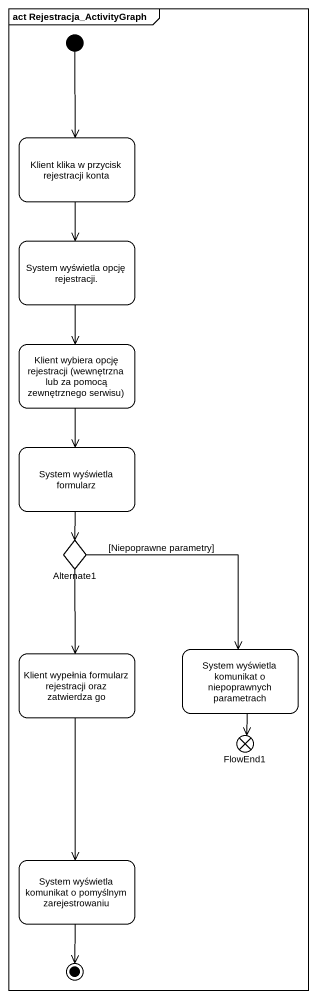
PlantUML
@startuml
mainframe act Rejestracja_ActivityGraph
hide empty description
state "Klient klika w przycisk rejestracji konta" as Klient_klika_w_przycisk
state "System wyświetla opcję rejestracji." as System_wyświetla_opcję
state "Klient wybiera opcję rejestracji (wewnętrzna lub za pomocą zewnętrznego serwisu)" as Klient_wybiera_opcję
state "System wyświetla formularz" as System_wyświetla_formularz
state Alternate1 <<choice>>
state "Klient wypełnia formularz rejestracji oraz zatwierdza go" as Klient_wypełnia_formularz
state "System wyświetla komunikat o niepoprawnych parametrach" as System_wyświetla_komunikat
state FlowEnd1 <<end>>
state "System wyświetla komunikat o pomyślnym zarejestrowaniu" as System_wyświetla_komunikat_2
[*] --> Klient_klika_w_przycisk
Klient_klika_w_przycisk --> System_wyświetla_opcję
System_wyświetla_opcję --> Klient_wybiera_opcję
Klient_wybiera_opcję --> System_wyświetla_formularz
System_wyświetla_formularz --> Alternate1
Alternate1 --> Klient_wypełnia_formularz
Alternate1 --> System_wyświetla_komunikat : [Niepoprawne parametry]
Klient_wypełnia_formularz --> System_wyświetla_komunikat_2
System_wyświetla_komunikat --> FlowEnd1
System_wyświetla_komunikat_2 --> [*]
@enduml
